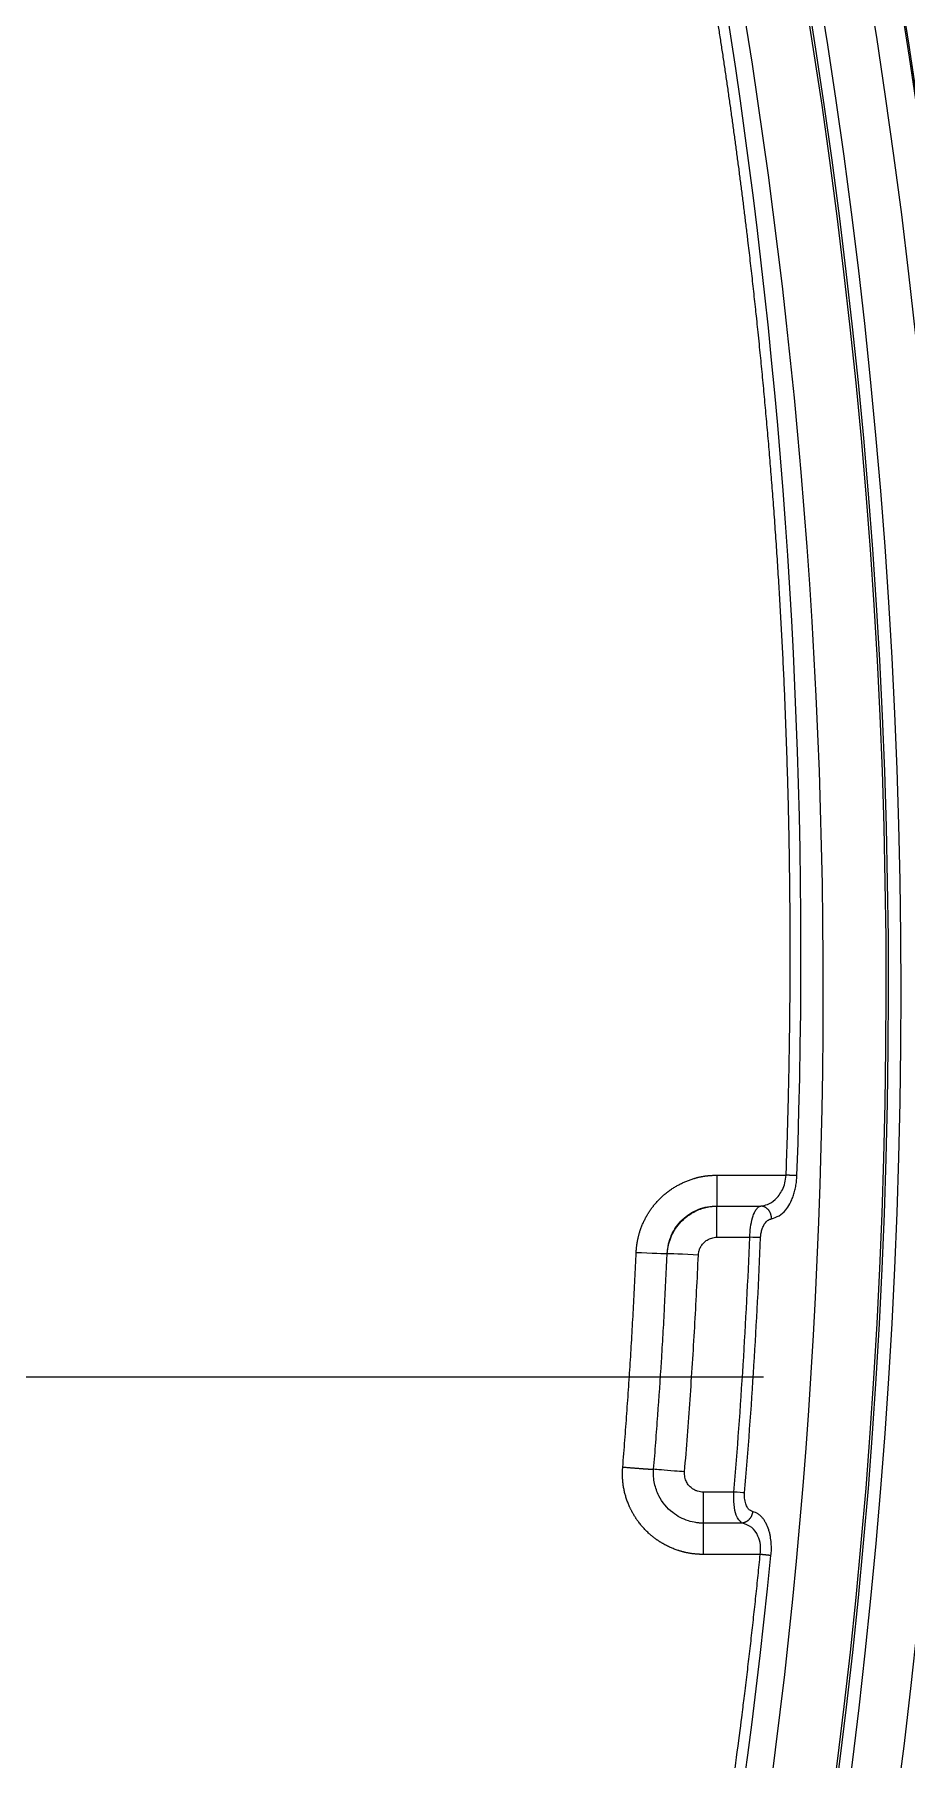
# Model space of a CAD drawing. Header units: millimetres. Extents: x 2595 to 3308, y 1499 to 1823.
# Drawn here: x 3233.32 to 3247.38, y 1657.09 to 1684.9 of the extents above; entities that cross this region are included whole.
import ezdxf
from ezdxf.lldxf.tags import DXFTag

# ---------------------------------------------------------------- set-up
doc = ezdxf.new("R2010")
doc.units = ezdxf.units.MM
doc.linetypes.add('CENTER', pattern=[2, 1.25, -0.25, 0.25, -0.25])
doc.layers.add('5', color=7, linetype='Continuous', true_color=0xffffff)
tags = doc.linetypes.add('DASHED', pattern=[25.72, 12.86, -12.86]).pattern_tags.tags
tags[6:7] = [DXFTag(74, 4), DXFTag(75, 0), DXFTag(340, '0'), DXFTag(46, 0.0), DXFTag(50, 0.0), DXFTag(44, 0.0), DXFTag(45, 0.0)]
tags[4:5] = [DXFTag(74, 4), DXFTag(75, 0), DXFTag(340, '0'), DXFTag(46, 0.0), DXFTag(50, 0.0), DXFTag(44, 0.0), DXFTag(45, 0.0)]

msp = doc.modelspace()

# ---------------------------------------------------------------- linework, layer by layer
at = {"layer": '5', "color": 7, "linetype": 'Continuous'}
for p, q in [((3244.318, 1666.511), (3245.435, 1666.511)), ((3244.321, 1665.512), (3244.849, 1665.512)), ((3244.593, 1661.404), (3244.098, 1661.404)), ((3244.098, 1661.404), (3244.098, 1660.902)), ((3245.018, 1660.399), (3244.101, 1660.399))]:
    msp.add_line(p, q, dxfattribs=at)
at = {"layer": '5', "color": 1, "linetype": 'CENTER', "ltscale": 22.850574}
msp.add_line((2988.002, 1663.259), (3308.002, 1663.259), dxfattribs=at)
at = {"layer": '5', "color": 7, "linetype": 'Continuous', "extrusion": (0, 0, -1)}
for radius, start, end in [(100.07, 313.95835, 233.17746), (99.038, 101.06, 232.89885)]:
    msp.add_arc((-3148.002, 1669.494), radius, start, end, dxfattribs=at)
at = {"layer": '5', "color": 7, "linetype": 'DASHED'}
for radius, start, end in [(100.573, 306.62661, 226.18317), (100.572, 306.62578, 226.19708)]:
    msp.add_arc((3148.002, 1669.494), radius, start, end, dxfattribs=at)
at = {"layer": '5', "color": 7, "linetype": 'Continuous'}
for radius, start, end in [(100.547, 306.63636, 233.36364), (99.282, 307.04882, 79.04876), (99.081, 307.09253, 78.95021), (98.032, 307.23998, 37.69458), (96.929, 355.21229, 357.64589), (97.103, 355.21229, 357.64589)]:
    msp.add_arc((3148.002, 1669.494), radius, start, end, dxfattribs=at)
for points, degree, knots in [([(3245.435, 1666.511), (3245.484, 1667.848), (3245.509, 1670.508), (3245.462, 1673.157), (3245.343, 1675.798), (3245.165, 1678.245), (3245.056, 1679.374), (3244.912, 1680.876), (3244.721, 1682.378), (3244.554, 1683.687), (3244.352, 1684.992), (3244.151, 1686.293), (3243.916, 1687.583), (3243.682, 1688.872), (3243.415, 1690.144), (3243.15, 1691.406), (3242.849, 1692.667), (3242.554, 1693.908), (3242.225, 1695.145), (3241.9, 1696.363), (3241.545, 1697.573), (3241.195, 1698.765), (3240.815, 1699.946), (3240.441, 1701.109), (3240.039, 1702.259), (3239.258, 1704.493), (3238.368, 1706.69), (3237.516, 1708.794), (3236.566, 1710.858), (3235.658, 1712.831), (3234.665, 1714.757), (3233.717, 1716.596), (3232.689, 1718.397), (3232.194, 1719.265), (3231.68, 1720.125), (3231.177, 1720.966), (3230.66, 1721.794), (3229.656, 1723.399), (3228.591, 1724.963), (3228.148, 1725.613), (3227.694, 1726.257), (3227.102, 1727.097), (3226.491, 1727.925), (3224.46, 1730.682), (3222.246, 1733.283)], 2, [0, 0, 0, 0.03125, 0.0625, 0.09375, 0.125, 0.151786, 0.151786, 0.1875, 0.1875, 0.21875, 0.21875, 0.25, 0.25, 0.28125, 0.28125, 0.3125, 0.3125, 0.34375, 0.34375, 0.375, 0.375, 0.40625, 0.40625, 0.4375, 0.4375, 0.5, 0.5, 0.5625, 0.5625, 0.625, 0.625, 0.6875, 0.6875, 0.71875, 0.71875, 0.75, 0.75, 0.8125, 0.8125, 0.839286, 0.839286, 0.875, 0.875, 1, 1, 1]), ([(3245.609, 1666.504), (3246.02, 1677.727), (3244.477, 1689.019), (3237.663, 1710.419), (3232.394, 1720.521), (3225.573, 1729.436)], 3, [0, 0, 0, 0, 0.5, 0.5, 1, 1, 1, 1]), ([(3243.018, 1665.267), (3243.024, 1665.396), (3243.053, 1665.518), (3243.082, 1665.637), (3243.185, 1665.862), (3243.256, 1665.963), (3243.329, 1666.066), (3243.507, 1666.236), (3243.718, 1666.371), (3243.947, 1666.464), (3244.067, 1666.488), (3244.189, 1666.511), (3244.318, 1666.511)], 2, [0, 0, 0, 0.125, 0.125, 0.25, 0.375, 0.375, 0.5, 0.625, 0.75, 0.875, 0.875, 1, 1, 1]), ([(3245.026, 1666.014), (3245.063, 1666.02), (3245.143, 1666.034), (3245.267, 1666.113), (3245.364, 1666.24), (3245.42, 1666.385), (3245.43, 1666.469), (3245.435, 1666.511)], 3, [0, 0, 0, 0, 0.199503, 0.436046, 0.709675, 0.853835, 1, 1, 1, 1]), ([(3245.2, 1665.807), (3245.281, 1665.837), (3245.389, 1665.877), (3245.484, 1666.027), (3245.522, 1666.103), (3245.549, 1666.17), (3245.572, 1666.248), (3245.591, 1666.328), (3245.604, 1666.414), (3245.607, 1666.474), (3245.609, 1666.504)], 3, [0, 0, 0, 0, 0.417514, 0.550322, 0.610702, 0.693783, 0.768365, 0.843917, 0.920585, 1, 1, 1, 1]), ([(3243.519, 1665.248), (3243.524, 1665.3), (3243.534, 1665.403), (3243.584, 1665.55), (3243.66, 1665.683), (3243.76, 1665.799), (3243.881, 1665.894), (3244.017, 1665.964), (3244.165, 1666.007), (3244.267, 1666.012), (3244.319, 1666.014)], 3, [0, 0, 0, 0, 0.127445, 0.253073, 0.377228, 0.501149, 0.62549, 0.749689, 0.87408, 1, 1, 1, 1]), ([(3243.519, 1665.248), (3243.523, 1665.284), (3243.53, 1665.359), (3243.574, 1665.52), (3243.69, 1665.734), (3243.898, 1665.907), (3244.09, 1665.982), (3244.217, 1666.009), (3244.284, 1666.013), (3244.319, 1666.014)], 3, [0, 0, 0, 0, 0.089457, 0.187063, 0.410519, 0.678914, 0.832962, 0.914785, 1, 1, 1, 1]), ([(3244.318, 1665.512), (3244.318, 1665.568), (3244.318, 1665.711), (3244.318, 1665.937), (3244.318, 1665.987), (3244.318, 1666.014)], 3, [0, 0, 0, 0, 0.222932, 0.569842, 1, 1, 1, 1]), ([(3244.849, 1665.512), (3244.852, 1665.565), (3244.859, 1665.678), (3244.887, 1665.806), (3244.918, 1665.896), (3244.949, 1665.956), (3244.986, 1666), (3245.012, 1666.01), (3245.026, 1666.014)], 3, [0, 0, 0, 0, 0.201841, 0.428671, 0.555086, 0.692015, 0.840234, 1, 1, 1, 1]), ([(3243.299, 1661.771), (3243.311, 1661.916), (3243.334, 1662.205), (3243.377, 1662.785), (3243.417, 1663.364), (3243.452, 1663.944), (3243.485, 1664.524), (3243.505, 1664.958), (3243.519, 1665.248)], 3, [0, 0, 0, 0, 0.125029, 0.250062, 0.500161, 0.625177, 0.750116, 1, 1, 1, 1]), ([(3244.101, 1660.399), (3243.959, 1660.399), (3243.826, 1660.427), (3243.697, 1660.455), (3243.45, 1660.564), (3243.34, 1660.643), (3243.228, 1660.723), (3243.047, 1660.921), (3242.977, 1661.04), (3242.909, 1661.156), (3242.822, 1661.409), (3242.79, 1661.669), (3242.801, 1661.807)], 2, [0, 0, 0, 0.125, 0.125, 0.25, 0.375, 0.375, 0.5, 0.625, 0.625, 0.75, 0.875, 1, 1, 1]), ([(3244.099, 1660.902), (3244.079, 1660.902), (3244.04, 1660.903), (3243.959, 1660.913), (3243.806, 1660.949), (3243.577, 1661.069), (3243.391, 1661.294), (3243.317, 1661.508), (3243.294, 1661.654), (3243.297, 1661.731), (3243.299, 1661.771)], 3, [0, 0, 0, 0, 0.044931, 0.090393, 0.185015, 0.40023, 0.666467, 0.824036, 0.909825, 1, 1, 1, 1]), ([(3243.798, 1661.73), (3243.744, 1661.734), (3243.605, 1661.746), (3243.384, 1661.764), (3243.329, 1661.768), (3243.299, 1661.771)], 3, [0, 0, 0, 0, 0.223507, 0.569133, 1, 1, 1, 1]), ([(3244.722, 1660.904), (3244.688, 1660.934), (3244.633, 1660.985), (3244.592, 1661.195), (3244.592, 1661.335), (3244.593, 1661.404)], 3, [0, 0, 0, 0, 0.434012, 0.723686, 1, 1, 1, 1]), ([(3245.191, 1660.38), (3245.193, 1660.396), (3245.196, 1660.429), (3245.198, 1660.496), (3245.196, 1660.585), (3245.185, 1660.673), (3245.17, 1660.743), (3245.149, 1660.816), (3245.121, 1660.884), (3245.086, 1660.945), (3245.055, 1660.987), (3245.02, 1661.024), (3244.981, 1661.054), (3244.94, 1661.077), (3244.91, 1661.084), (3244.895, 1661.089)], 3, [0, 0, 0, 0, 0.043926, 0.08936, 0.186315, 0.291685, 0.348139, 0.407609, 0.536354, 0.606025, 0.67912, 0.755326, 0.834046, 0.91526, 1, 1, 1, 1]), ([(3244.722, 1660.904), (3244.696, 1660.904), (3244.644, 1660.904), (3244.566, 1660.903), (3244.488, 1660.904), (3244.384, 1660.904), (3244.28, 1660.904), (3244.177, 1660.902), (3244.125, 1660.902), (3244.099, 1660.902)], 3, [0, 0, 0, 0, 0.125339, 0.250558, 0.375642, 0.500609, 0.750527, 0.875744, 1, 1, 1, 1]), ([(3245.018, 1660.399), (3245.021, 1660.451), (3245.028, 1660.558), (3244.981, 1660.718), (3244.878, 1660.856), (3244.777, 1660.886), (3244.722, 1660.904)], 3, [0, 0, 0, 0, 0.191448, 0.391707, 0.664439, 1, 1, 1, 1]), ([(3215.408, 1599.64), (3216.586, 1600.767), (3217.723, 1601.931), (3218.915, 1603.15), (3220.065, 1604.412), (3220.66, 1605.065), (3221.243, 1605.729), (3221.84, 1606.408), (3222.423, 1607.097), (3223.634, 1608.526), (3224.784, 1609.997), (3225.99, 1611.538), (3227.136, 1613.13), (3227.727, 1613.952), (3228.303, 1614.789), (3228.892, 1615.644), (3229.463, 1616.511), (3230.643, 1618.306), (3231.741, 1620.146), (3232.887, 1622.067), (3233.938, 1624.031), (3234.477, 1625.038), (3234.996, 1626.065), (3235.52, 1627.102), (3236.021, 1628.155), (3236.528, 1629.218), (3237.009, 1630.294), (3237.495, 1631.381), (3237.953, 1632.476), (3238.417, 1633.584), (3238.851, 1634.696), (3239.287, 1635.815), (3240.105, 1638.078), (3240.869, 1640.368), (3241.576, 1642.678), (3242.227, 1645.005), (3243.115, 1648.516), (3244.064, 1653.23), (3244.777, 1657.99), (3245.018, 1660.399)], 2, [0, 0, 0, 0.0625, 0.0625, 0.125, 0.125, 0.15625, 0.15625, 0.1875, 0.1875, 0.25, 0.25, 0.3125, 0.3125, 0.34375, 0.34375, 0.375, 0.375, 0.4375, 0.4375, 0.5, 0.5, 0.53125, 0.53125, 0.5625, 0.5625, 0.59375, 0.59375, 0.625, 0.625, 0.65625, 0.65625, 0.6875, 0.71875, 0.75, 0.78125, 0.8125, 0.875, 0.9375, 1, 1, 1]), ([(3215.539, 1599.522), (3223.859, 1607.486), (3230.757, 1616.937), (3240.852, 1637.655), (3244.047, 1648.914), (3245.191, 1660.38)], 3, [0, 0, 0, 0, 0.5, 0.5, 1, 1, 1, 1])]:
    msp.add_open_spline(points, degree=degree, knots=knots, dxfattribs=at)
for points, degree in [([(3244.318, 1666.511), (3244.318, 1666.259), (3244.318, 1666.028), (3244.318, 1666.014)], 3), ([(3244.319, 1666.014), (3244.554, 1666.014), (3244.79, 1666.014), (3245.026, 1666.014)], 3), ([(3245.023, 1665.505), (3245.024, 1665.525), (3245.028, 1665.566), (3245.043, 1665.631), (3245.066, 1665.692), (3245.1, 1665.748), (3245.145, 1665.791), (3245.181, 1665.805), (3245.2, 1665.807)], 3), ([(3242.801, 1661.807), (3242.941, 1663.535), (3243.018, 1665.267)], 2), ([(3243.018, 1665.267), (3243.248, 1665.256), (3243.504, 1665.248), (3243.519, 1665.249)], 3), ([(3244.021, 1665.224), (3244.021, 1665.24), (3244.025, 1665.27), (3244.039, 1665.321), (3244.065, 1665.373), (3244.105, 1665.423), (3244.16, 1665.469), (3244.234, 1665.502), (3244.288, 1665.512), (3244.321, 1665.512)], 3), ([(3245.023, 1665.505), (3244.988, 1665.506), (3244.919, 1665.509), (3244.849, 1665.512)], 3), ([(3244.021, 1665.225), (3243.792, 1665.235), (3243.534, 1665.247), (3243.519, 1665.247)], 3), ([(3243.798, 1661.73), (3243.83, 1662.118), (3243.889, 1662.894), (3243.963, 1664.06), (3244.003, 1664.837), (3244.021, 1665.224)], 3), ([(3244.098, 1661.404), (3244.083, 1661.404), (3244.054, 1661.406), (3244.008, 1661.416), (3243.961, 1661.435), (3243.913, 1661.464), (3243.867, 1661.507), (3243.827, 1661.566), (3243.8, 1661.64), (3243.795, 1661.699), (3243.798, 1661.73)], 3), ([(3244.766, 1661.389), (3244.735, 1661.392), (3244.663, 1661.398), (3244.593, 1661.404)], 3), ([(3244.895, 1661.089), (3244.883, 1661.091), (3244.858, 1661.101), (3244.821, 1661.135), (3244.788, 1661.194), (3244.766, 1661.278), (3244.763, 1661.349), (3244.766, 1661.389)], 3)]:
    msp.add_open_spline(points, degree=degree, dxfattribs=at)
for points, weights in [([(3245.609, 1666.504), (3245.571, 1666.506), (3245.506, 1666.509), (3245.435, 1666.511)], [1.01699512738, 0.969518581372, 1.02151271174, 1.1729775185]), ([(3245.2, 1665.807), (3245.201, 1665.925), (3245.129, 1666.011), (3245.026, 1666.014)], [1.17297735459, 0.942335718859, 0.942340881919, 1.17299284377]), ([(3244.895, 1661.089), (3244.883, 1660.984), (3244.814, 1660.91), (3244.722, 1660.904)], [1.14136105456, 0.952903049969, 0.952879651385, 1.14129085881]), ([(3244.101, 1660.399), (3244.101, 1660.66), (3244.101, 1660.862), (3244.101, 1660.902)], [1.16083613024, 0.960460309571, 0.947311401703, 1.12138940663]), ([(3245.191, 1660.38), (3245.155, 1660.385), (3245.091, 1660.391), (3245.018, 1660.399)], [1.07101046832, 0.975712187326, 0.976333873226, 1.07287552602])]:
    msp.add_rational_spline(points, weights, degree=3, dxfattribs=at)
msp.add_rational_spline([(3242.801, 1661.807), (3242.933, 1661.796), (3243.052, 1661.787), (3243.143, 1661.78), (3243.229, 1661.774), (3243.285, 1661.771), (3243.299, 1661.771)], [1.00117088604, 1.01030685924, 1.07290619482, 1.1889688928, 1.0793381922, 1.01740935275, 1.00318237444], degree=3, knots=[0, 0, 0, 0, 0.514249, 0.514249, 0.514249, 1, 1, 1, 1], dxfattribs=at)

doc.saveas('drawing.dxf')
